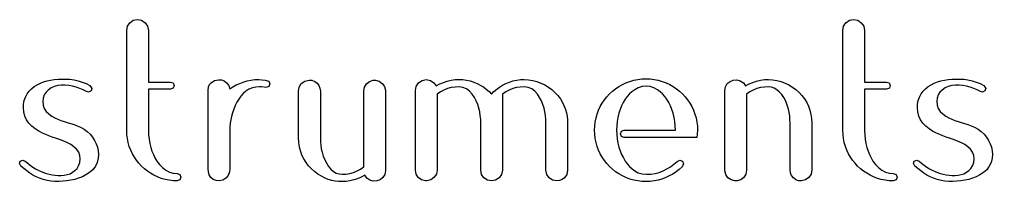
# Model space of a CAD drawing. Extents: x 0 to 5.78, y 0.1 to 1.66.
# Drawn here: x 3.454 to 5.785, y 0.234 to 0.623 of the extents above; entities that cross this region are included whole.
import ezdxf

# ---------------------------------------------------------------- set-up
doc = ezdxf.new("R2010")
doc.units = 0
doc.layers.add('Layer_1', color=7, linetype='CONTINUOUS')

msp = doc.modelspace()

# ---------------------------------------------------------------- linework, layer by layer
at = {"layer": 'Layer_1', "color": 7}
for points in [[(3.710728, 0.596603), (3.712432, 0.606556), (3.717932, 0.615013), (3.726245, 0.621063), (3.736342, 0.623017), (3.746439, 0.621063), (3.754751, 0.615013), (3.760801, 0.606701), (3.762755, 0.596603), (3.762755, 0.586266), (3.762755, 0.57593), (3.762755, 0.565593), (3.762755, 0.555255), (3.762755, 0.544917), (3.762755, 0.534581), (3.762755, 0.524241), (3.762755, 0.513899), (3.762755, 0.503552), (3.762755, 0.493208), (3.762755, 0.482863), (3.762755, 0.472539), (3.771568, 0.472539), (3.780364, 0.472539), (3.789177, 0.472539), (3.79798, 0.472539), (3.806776, 0.472539), (3.815583, 0.472539), (3.822011, 0.470691), (3.824388, 0.464535), (3.822186, 0.457931), (3.815583, 0.45573), (3.806771, 0.45573), (3.797975, 0.45573), (3.789161, 0.45573), (3.780359, 0.45573), (3.771562, 0.45573), (3.762755, 0.45573), (3.762755, 0.445805), (3.762755, 0.435885), (3.762755, 0.425969), (3.762755, 0.416047), (3.762755, 0.406129), (3.762755, 0.39619), (3.762755, 0.386265), (3.762755, 0.37634), (3.762755, 0.366403), (3.762755, 0.356479), (3.763084, 0.346151), (3.764101, 0.335872), (3.765849, 0.325687), (3.768358, 0.315657), (3.771198, 0.307145), (3.774519, 0.298804), (3.778364, 0.29068), (3.782766, 0.28284), (3.789084, 0.274791), (3.796286, 0.267501), (3.804377, 0.261229), (3.812902, 0.256859), (3.822065, 0.254134), (3.831591, 0.253225), (3.838195, 0.251024), (3.840396, 0.24442), (3.838195, 0.237817), (3.831591, 0.235616), (3.821895, 0.23599), (3.81226, 0.237131), (3.80275, 0.239056), (3.793426, 0.241764), (3.784367, 0.245221), (3.776007, 0.24927), (3.767943, 0.253869), (3.760231, 0.259002), (3.752881, 0.264671), (3.745947, 0.270834), (3.739779, 0.277774), (3.734109, 0.285127), (3.728971, 0.292849), (3.724374, 0.30091), (3.720333, 0.309254), (3.716873, 0.318324), (3.714167, 0.327647), (3.712242, 0.337155), (3.711103, 0.346779), (3.710728, 0.356479), (3.710728, 0.366491), (3.710728, 0.376497), (3.710728, 0.386505), (3.710728, 0.39651), (3.710728, 0.406515), (3.710728, 0.416527), (3.710728, 0.426532), (3.710728, 0.436539), (3.710728, 0.446535), (3.710728, 0.456542), (3.710728, 0.466536), (3.710728, 0.476551), (3.710728, 0.486565), (3.710728, 0.49656), (3.710728, 0.506571), (3.710728, 0.516584), (3.710728, 0.526596), (3.710728, 0.536596), (3.710728, 0.546596), (3.710728, 0.556597), (3.710728, 0.566599), (3.710728, 0.57661), (3.710728, 0.58661)], [(5.426021, 0.596603), (5.427725, 0.606556), (5.433225, 0.615013), (5.441537, 0.621063), (5.451635, 0.623017), (5.461732, 0.621063), (5.470044, 0.615013), (5.476094, 0.606701), (5.478048, 0.596603), (5.478048, 0.586266), (5.478048, 0.57593), (5.478048, 0.565593), (5.478048, 0.555255), (5.478048, 0.544917), (5.478048, 0.534581), (5.478048, 0.524241), (5.478048, 0.513899), (5.478048, 0.503552), (5.478048, 0.493208), (5.478048, 0.482863), (5.478048, 0.472539), (5.486861, 0.472539), (5.495656, 0.472539), (5.50447, 0.472539), (5.513272, 0.472539), (5.522069, 0.472539), (5.530876, 0.472539), (5.537304, 0.470691), (5.53968, 0.464535), (5.537479, 0.457931), (5.530876, 0.45573), (5.522063, 0.45573), (5.513267, 0.45573), (5.504454, 0.45573), (5.495651, 0.45573), (5.486855, 0.45573), (5.478048, 0.45573), (5.478048, 0.445805), (5.478048, 0.435885), (5.478048, 0.425969), (5.478048, 0.416047), (5.478048, 0.406129), (5.478048, 0.39619), (5.478048, 0.386265), (5.478048, 0.37634), (5.478048, 0.366403), (5.478048, 0.356479), (5.478377, 0.346151), (5.479394, 0.335872), (5.481142, 0.325687), (5.483651, 0.315657), (5.486491, 0.307145), (5.489812, 0.298804), (5.493657, 0.29068), (5.498059, 0.28284), (5.504377, 0.274791), (5.511579, 0.267501), (5.51967, 0.261229), (5.528194, 0.256859), (5.537357, 0.254134), (5.546884, 0.253225), (5.553487, 0.251024), (5.555688, 0.24442), (5.553487, 0.237817), (5.546884, 0.235616), (5.537188, 0.23599), (5.527553, 0.237131), (5.518043, 0.239056), (5.508719, 0.241764), (5.499659, 0.245221), (5.4913, 0.24927), (5.483236, 0.253869), (5.475524, 0.259002), (5.468174, 0.264671), (5.461239, 0.270834), (5.455072, 0.277774), (5.449402, 0.285127), (5.444263, 0.292849), (5.439667, 0.30091), (5.435626, 0.309254), (5.432165, 0.318324), (5.429459, 0.327647), (5.427535, 0.337155), (5.426395, 0.346779), (5.426021, 0.356479), (5.426021, 0.366491), (5.426021, 0.376497), (5.426021, 0.386505), (5.426021, 0.39651), (5.426021, 0.406515), (5.426021, 0.416527), (5.426021, 0.426532), (5.426021, 0.436539), (5.426021, 0.446535), (5.426021, 0.456542), (5.426021, 0.466536), (5.426021, 0.476551), (5.426021, 0.486565), (5.426021, 0.49656), (5.426021, 0.506571), (5.426021, 0.516584), (5.426021, 0.526596), (5.426021, 0.536596), (5.426021, 0.546596), (5.426021, 0.556597), (5.426021, 0.566599), (5.426021, 0.57661), (5.426021, 0.58661)], [(3.614668, 0.450127), (3.60668, 0.454246), (3.598378, 0.457703), (3.589855, 0.460533), (3.581186, 0.462855), (3.572367, 0.464454), (3.563441, 0.465335), (3.554671, 0.465443), (3.545941, 0.464573), (3.537441, 0.462433), (3.529501, 0.458724), (3.52262, 0.453329), (3.517359, 0.44812), (3.513015, 0.442123), (3.510373, 0.434363), (3.509813, 0.426115), (3.5106, 0.417554), (3.513216, 0.409368), (3.517818, 0.402102), (3.524096, 0.396162), (3.531104, 0.391124), (3.538628, 0.386894), (3.54586, 0.383676), (3.553214, 0.380748), (3.560689, 0.378089), (3.568244, 0.375689), (3.576372, 0.373243), (3.584423, 0.370566), (3.592383, 0.367651), (3.60026, 0.364483), (3.608587, 0.359991), (3.616271, 0.35447), (3.623124, 0.347958), (3.629012, 0.340569), (3.633878, 0.332466), (3.637774, 0.324558), (3.640778, 0.316254), (3.642694, 0.307637), (3.643356, 0.29884), (3.642682, 0.290044), (3.640144, 0.280044), (3.635661, 0.270751), (3.629389, 0.262566), (3.621718, 0.255671), (3.613067, 0.250023), (3.604477, 0.245644), (3.595542, 0.242028), (3.586339, 0.23917), (3.576949, 0.237045), (3.567426, 0.23561), (3.557838, 0.234815), (3.548364, 0.234357), (3.538878, 0.234507), (3.529418, 0.235316), (3.520052, 0.236821), (3.510823, 0.239053), (3.501809, 0.242019), (3.493821, 0.245522), (3.486077, 0.249534), (3.478597, 0.254025), (3.471244, 0.259429), (3.46404, 0.265031), (3.456986, 0.270834), (3.453784, 0.277237), (3.455785, 0.283241), (3.461788, 0.285242), (3.467391, 0.28284), (3.473459, 0.277951), (3.479591, 0.273155), (3.485801, 0.268433), (3.49221, 0.264478), (3.498894, 0.260995), (3.505811, 0.258027), (3.51526, 0.254345), (3.525021, 0.251624), (3.532182, 0.250239), (3.539386, 0.249162), (3.546633, 0.248422), (3.5539, 0.248681), (3.561106, 0.249473), (3.568244, 0.250824), (3.574908, 0.252956), (3.581093, 0.256187), (3.586653, 0.260429), (3.59167, 0.26555), (3.595458, 0.271635), (3.598322, 0.279813), (3.59946, 0.288443), (3.598603, 0.296888), (3.595717, 0.304848), (3.590655, 0.311655), (3.584169, 0.317681), (3.576869, 0.322706), (3.569044, 0.326863), (3.559671, 0.331156), (3.550041, 0.334869), (3.540229, 0.338069), (3.532352, 0.340892), (3.524525, 0.343832), (3.516749, 0.346891), (3.509013, 0.350075), (3.49985, 0.354655), (3.491218, 0.360179), (3.483278, 0.366672), (3.476196, 0.374088), (3.470509, 0.38224), (3.466446, 0.391318), (3.464115, 0.400979), (3.463389, 0.410907), (3.463847, 0.4197), (3.465353, 0.42838), (3.468094, 0.43674), (3.472194, 0.444524), (3.477244, 0.450918), (3.482972, 0.456706), (3.489314, 0.461791), (3.496206, 0.466136), (3.503818, 0.46993), (3.511739, 0.473052), (3.519901, 0.475514), (3.528223, 0.477341), (3.537164, 0.478666), (3.546163, 0.479524), (3.555201, 0.47989), (3.564242, 0.479743), (3.574392, 0.479313), (3.584468, 0.478016), (3.594406, 0.475849), (3.604116, 0.472847), (3.613548, 0.469056), (3.622672, 0.464535), (3.627475, 0.457331), (3.625281, 0.451325), (3.61947, 0.448526), (3.614668, 0.450127)], [(3.905715, 0.452528), (3.906515, 0.461333), (3.909074, 0.466534), (3.912919, 0.470938), (3.921043, 0.476147), (3.930528, 0.478142), (3.937604, 0.477774), (3.944247, 0.475384), (3.949738, 0.470938), (3.954968, 0.464381), (3.957742, 0.456531), (3.965235, 0.461487), (3.97311, 0.465815), (3.981303, 0.469497), (3.989759, 0.472539), (3.998909, 0.475392), (4.008285, 0.477395), (4.017799, 0.478564), (4.027378, 0.478942), (4.034582, 0.478142), (4.042586, 0.477342), (4.051391, 0.474941), (4.053792, 0.468538), (4.051391, 0.462134), (4.047389, 0.460533), (4.043387, 0.459733), (4.040185, 0.460533), (4.033782, 0.461333), (4.028979, 0.461333), (4.020247, 0.460757), (4.011696, 0.458896), (4.003571, 0.455612), (3.996162, 0.450928), (3.989802, 0.445167), (3.984079, 0.438781), (3.979003, 0.431869), (3.974551, 0.424514), (3.970412, 0.416279), (3.966896, 0.40777), (3.96401, 0.399029), (3.961744, 0.390096), (3.960088, 0.381974), (3.958829, 0.373782), (3.958026, 0.365545), (3.957742, 0.357279), (3.957742, 0.346877), (3.957742, 0.33648), (3.957742, 0.326063), (3.957742, 0.315665), (3.957742, 0.305257), (3.957742, 0.294849), (3.957742, 0.284449), (3.957742, 0.274034), (3.957742, 0.263631), (3.956942, 0.257227), (3.953854, 0.248875), (3.948137, 0.24202), (3.940667, 0.237512), (3.932129, 0.235616), (3.92478, 0.236374), (3.917877, 0.238981), (3.912119, 0.24362), (3.908481, 0.250032), (3.90637, 0.257083), (3.905715, 0.264431), (3.905715, 0.274329), (3.905715, 0.284221), (3.905715, 0.294112), (3.905715, 0.304022), (3.905715, 0.313915), (3.905715, 0.323818), (3.905715, 0.333721), (3.905715, 0.343611), (3.905715, 0.353517), (3.905715, 0.363425), (3.905715, 0.373325), (3.905715, 0.383222), (3.905715, 0.393114), (3.905715, 0.403017), (3.905715, 0.412925), (3.905715, 0.422824), (3.905715, 0.432716), (3.905715, 0.442631)], [(4.22653, 0.234015), (4.218159, 0.234322), (4.209837, 0.235263), (4.201619, 0.236859), (4.193566, 0.239113), (4.185709, 0.242019), (4.176874, 0.246653), (4.168419, 0.251943), (4.160402, 0.257882), (4.152892, 0.264431), (4.146151, 0.271809), (4.140127, 0.279777), (4.134891, 0.288278), (4.13048, 0.297248), (4.127578, 0.305093), (4.12532, 0.31316), (4.123723, 0.321386), (4.122783, 0.329699), (4.122476, 0.338069), (4.122476, 0.348334), (4.122476, 0.358587), (4.122476, 0.368846), (4.122476, 0.379105), (4.122476, 0.389358), (4.122476, 0.399627), (4.122476, 0.409882), (4.122476, 0.420152), (4.122476, 0.430409), (4.122476, 0.440667), (4.122476, 0.450928), (4.123948, 0.460754), (4.12888, 0.469337), (4.137336, 0.475048), (4.147289, 0.477341), (4.154318, 0.476914), (4.160911, 0.474437), (4.166499, 0.470138), (4.17089, 0.46454), (4.173628, 0.457989), (4.174503, 0.450928), (4.174503, 0.440663), (4.174503, 0.43041), (4.174503, 0.42015), (4.174503, 0.409892), (4.174503, 0.399638), (4.174503, 0.38937), (4.174503, 0.379115), (4.174503, 0.368844), (4.174503, 0.358587), (4.174503, 0.348329), (4.174503, 0.338069), (4.174741, 0.329583), (4.175471, 0.321135), (4.176721, 0.312739), (4.178505, 0.304452), (4.181398, 0.295037), (4.185112, 0.285924), (4.189711, 0.277237), (4.194332, 0.270254), (4.199635, 0.263785), (4.20572, 0.258027), (4.212185, 0.254519), (4.219205, 0.252342), (4.22653, 0.251624), (4.235846, 0.252077), (4.245075, 0.253496), (4.254076, 0.255936), (4.262735, 0.259412), (4.270926, 0.263877), (4.278557, 0.269233), (4.278557, 0.279148), (4.278557, 0.289063), (4.278557, 0.298985), (4.278557, 0.3089), (4.278557, 0.318816), (4.278557, 0.328725), (4.278557, 0.338637), (4.278557, 0.348555), (4.278557, 0.358473), (4.278557, 0.368391), (4.278557, 0.378307), (4.278557, 0.388228), (4.278557, 0.398141), (4.278557, 0.408065), (4.278557, 0.417984), (4.278557, 0.427905), (4.278557, 0.437808), (4.278557, 0.447726), (4.278557, 0.451728), (4.280333, 0.460806), (4.28487, 0.468833), (4.292175, 0.474451), (4.300969, 0.477341), (4.301769, 0.477341), (4.302569, 0.477341), (4.303369, 0.477341), (4.304169, 0.477341), (4.304969, 0.477341), (4.305769, 0.477341), (4.306569, 0.477341), (4.315374, 0.47494), (4.322577, 0.469337), (4.32818, 0.462133), (4.330582, 0.453329), (4.330582, 0.452529), (4.330582, 0.451729), (4.330582, 0.450929), (4.330582, 0.440905), (4.330582, 0.430887), (4.330582, 0.420869), (4.330582, 0.410832), (4.330582, 0.400814), (4.330582, 0.390783), (4.330582, 0.380754), (4.330582, 0.370738), (4.330582, 0.360706), (4.330582, 0.350671), (4.330582, 0.340645), (4.330582, 0.330621), (4.330582, 0.320603), (4.330582, 0.310573), (4.330582, 0.30054), (4.330582, 0.290513), (4.330582, 0.280495), (4.330582, 0.270454), (4.330582, 0.26043), (4.329103, 0.251355), (4.324178, 0.243621), (4.317676, 0.238364), (4.309771, 0.235617), (4.301271, 0.235246), (4.292962, 0.237218), (4.285772, 0.242009), (4.280956, 0.249224), (4.272567, 0.244693), (4.263819, 0.240888), (4.254768, 0.237881), (4.24549, 0.235726), (4.236043, 0.234439), (4.226527, 0.234016)], [(4.402645, 0.452528), (4.404349, 0.462481), (4.409849, 0.470938), (4.418238, 0.476846), (4.428258, 0.478942), (4.438279, 0.476846), (4.446668, 0.470938), (4.452271, 0.463734), (4.460659, 0.468265), (4.469407, 0.472071), (4.478459, 0.475077), (4.487737, 0.477233), (4.497184, 0.47852), (4.506699, 0.478942), (4.515622, 0.478578), (4.524483, 0.477453), (4.533203, 0.475538), (4.54171, 0.472825), (4.549922, 0.469337), (4.557624, 0.465426), (4.565001, 0.46091), (4.571961, 0.455783), (4.578429, 0.450046), (4.584339, 0.443724), (4.590363, 0.449906), (4.596869, 0.455593), (4.603798, 0.460733), (4.611117, 0.465319), (4.618757, 0.469337), (4.627165, 0.47279), (4.635832, 0.475495), (4.644705, 0.477424), (4.653719, 0.478569), (4.66278, 0.478942), (4.673101, 0.478422), (4.683295, 0.476806), (4.693235, 0.474045), (4.702801, 0.470138), (4.711983, 0.465801), (4.720713, 0.460597), (4.728885, 0.454554), (4.736418, 0.447726), (4.743309, 0.44047), (4.749368, 0.432508), (4.754545, 0.423946), (4.75883, 0.414909), (4.761733, 0.407063), (4.763991, 0.398996), (4.765588, 0.390771), (4.766527, 0.382458), (4.766834, 0.374088), (4.766834, 0.363823), (4.766834, 0.35357), (4.766834, 0.34331), (4.766834, 0.333052), (4.766834, 0.322798), (4.766834, 0.31253), (4.766834, 0.302275), (4.766834, 0.292004), (4.766834, 0.281747), (4.766834, 0.27149), (4.766834, 0.261229), (4.764998, 0.251334), (4.75963, 0.24282), (4.753909, 0.238802), (4.747361, 0.236375), (4.74042, 0.235616), (4.730867, 0.237396), (4.722811, 0.24282), (4.716903, 0.251209), (4.714807, 0.261229), (4.714807, 0.271494), (4.714807, 0.281747), (4.714807, 0.292006), (4.714807, 0.302265), (4.714807, 0.312518), (4.714807, 0.322787), (4.714807, 0.333042), (4.714807, 0.343312), (4.714807, 0.35357), (4.714807, 0.363827), (4.714807, 0.374088), (4.714551, 0.383269), (4.713743, 0.392418), (4.712326, 0.401486), (4.710246, 0.41042), (4.707448, 0.419165), (4.703906, 0.427619), (4.699599, 0.43572), (4.694357, 0.443539), (4.688111, 0.450567), (4.680678, 0.456302), (4.672079, 0.460066), (4.66278, 0.461333), (4.653465, 0.46088), (4.644235, 0.459461), (4.635234, 0.457021), (4.626575, 0.453545), (4.618385, 0.44908), (4.610753, 0.443724), (4.610753, 0.433587), (4.610753, 0.423449), (4.610753, 0.413306), (4.610753, 0.403168), (4.610753, 0.393029), (4.610753, 0.382898), (4.610753, 0.372764), (4.610753, 0.362624), (4.610753, 0.352484), (4.610753, 0.342343), (4.610753, 0.332205), (4.610753, 0.322062), (4.610753, 0.311926), (4.610753, 0.301779), (4.610753, 0.291638), (4.610753, 0.281495), (4.610753, 0.271369), (4.610753, 0.261229), (4.608657, 0.251209), (4.602749, 0.24282), (4.594292, 0.23732), (4.584339, 0.235616), (4.574444, 0.237452), (4.56593, 0.24282), (4.560562, 0.251334), (4.558726, 0.261229), (4.558726, 0.271494), (4.558726, 0.281747), (4.558726, 0.292006), (4.558726, 0.302265), (4.558726, 0.312518), (4.558726, 0.322787), (4.558726, 0.333042), (4.558726, 0.343312), (4.558726, 0.35357), (4.558726, 0.363827), (4.558726, 0.374088), (4.55847, 0.383269), (4.557662, 0.392418), (4.556245, 0.401486), (4.554164, 0.41042), (4.551366, 0.419165), (4.547825, 0.427619), (4.543518, 0.43572), (4.538276, 0.443539), (4.53203, 0.450567), (4.524597, 0.456302), (4.515997, 0.460066), (4.506699, 0.461333), (4.497384, 0.46088), (4.488154, 0.459461), (4.479153, 0.457021), (4.470494, 0.453545), (4.462304, 0.44908), (4.454672, 0.443724), (4.454672, 0.433587), (4.454672, 0.423449), (4.454672, 0.413306), (4.454672, 0.403168), (4.454672, 0.393029), (4.454672, 0.382898), (4.454672, 0.372764), (4.454672, 0.362624), (4.454672, 0.352484), (4.454672, 0.342343), (4.454672, 0.332205), (4.454672, 0.322062), (4.454672, 0.311926), (4.454672, 0.301779), (4.454672, 0.291638), (4.454672, 0.281495), (4.454672, 0.271369), (4.454672, 0.261229), (4.452294, 0.251676), (4.446668, 0.24362), (4.439083, 0.237932), (4.429859, 0.235616), (4.429059, 0.235616), (4.428259, 0.235616), (4.427459, 0.235616), (4.426659, 0.235616), (4.417106, 0.237993), (4.40905, 0.24362), (4.40418, 0.251814), (4.402647, 0.261229), (4.402647, 0.271295), (4.402647, 0.281355), (4.402646, 0.291416), (4.402646, 0.301494), (4.402646, 0.311555), (4.402646, 0.321627), (4.402646, 0.331699), (4.402646, 0.341778), (4.402646, 0.351851), (4.402646, 0.361926), (4.402646, 0.371993), (4.402646, 0.382057), (4.402646, 0.392116), (4.402645, 0.402186), (4.402645, 0.41226), (4.402645, 0.422326), (4.402645, 0.432384), (4.402645, 0.442465)], [(4.954592, 0.234015), (4.944734, 0.23438), (4.934937, 0.235501), (4.925256, 0.237413), (4.91578, 0.240122), (4.906567, 0.24362), (4.897964, 0.247679), (4.88968, 0.252367), (4.881789, 0.257667), (4.874327, 0.263571), (4.867347, 0.270034), (4.860883, 0.277015), (4.854979, 0.284478), (4.849673, 0.292379), (4.844986, 0.300663), (4.840933, 0.309254), (4.837435, 0.318468), (4.834723, 0.327955), (4.832812, 0.337639), (4.831692, 0.347431), (4.831328, 0.357279), (4.831693, 0.367138), (4.832815, 0.376934), (4.834726, 0.386615), (4.837435, 0.396091), (4.840933, 0.405304), (4.844992, 0.413907), (4.84968, 0.422192), (4.85498, 0.430082), (4.860884, 0.437544), (4.867347, 0.444524), (4.874328, 0.450988), (4.881791, 0.456892), (4.889692, 0.462199), (4.897976, 0.466885), (4.906567, 0.470938), (4.915782, 0.474436), (4.925269, 0.477148), (4.934952, 0.479059), (4.944744, 0.480179), (4.954592, 0.480543), (4.964451, 0.480178), (4.974248, 0.479057), (4.983929, 0.477145), (4.993404, 0.474436), (5.002617, 0.470938), (5.011221, 0.466879), (5.019505, 0.462191), (5.027395, 0.456891), (5.034858, 0.450987), (5.041838, 0.444524), (5.048302, 0.437543), (5.054206, 0.43008), (5.059512, 0.422179), (5.064198, 0.413895), (5.068251, 0.405304), (5.07175, 0.39609), (5.074461, 0.386602), (5.076373, 0.376919), (5.077493, 0.367127), (5.077856, 0.357279), (5.077056, 0.347674), (5.076256, 0.33967), (5.069853, 0.33967), (5.06345, 0.33967), (5.053654, 0.33967), (5.043846, 0.33967), (5.034029, 0.33967), (5.024229, 0.33967), (5.014092, 0.33967), (5.003956, 0.33967), (4.993819, 0.33967), (4.983682, 0.33967), (4.973543, 0.33967), (4.963407, 0.33967), (4.953268, 0.33967), (4.943126, 0.33967), (4.932979, 0.33967), (4.922836, 0.33967), (4.912691, 0.33967), (4.902566, 0.33967), (4.895963, 0.341871), (4.893762, 0.348474), (4.895963, 0.355078), (4.902566, 0.357279), (4.912771, 0.357279), (4.922973, 0.357279), (4.933176, 0.357279), (4.943381, 0.357279), (4.953586, 0.357279), (4.963788, 0.357279), (4.973995, 0.357279), (4.984203, 0.357279), (4.994416, 0.357279), (5.004627, 0.357279), (5.014839, 0.357279), (5.02503, 0.357279), (5.024701, 0.367606), (5.023684, 0.377886), (5.021936, 0.38807), (5.019427, 0.3981), (5.016555, 0.406912), (5.013101, 0.415492), (5.008998, 0.423801), (5.004219, 0.431718), (4.99951, 0.438157), (4.994214, 0.444121), (4.988298, 0.449496), (4.981807, 0.454129), (4.973387, 0.45889), (4.964211, 0.461915), (4.954593, 0.462934), (4.944985, 0.461917), (4.935802, 0.458891), (4.927379, 0.454129), (4.920883, 0.449492), (4.914971, 0.444119), (4.909676, 0.438157), (4.904967, 0.431718), (4.90018, 0.423786), (4.896087, 0.415495), (4.892629, 0.406906), (4.88976, 0.3981), (4.887251, 0.388074), (4.885503, 0.377891), (4.884485, 0.367609), (4.884157, 0.357279), (4.884485, 0.346952), (4.885502, 0.336672), (4.88725, 0.326488), (4.88976, 0.316458), (4.892631, 0.307646), (4.896086, 0.299066), (4.900188, 0.290757), (4.904967, 0.28284), (4.909737, 0.27628), (4.915067, 0.270152), (4.920952, 0.264572), (4.927379, 0.259628), (4.935904, 0.255258), (4.945067, 0.252533), (4.954593, 0.251624), (4.956194, 0.251624), (4.966252, 0.252105), (4.976209, 0.253586), (4.985965, 0.256097), (4.995414, 0.259628), (5.004473, 0.264194), (5.01315, 0.269452), (5.021354, 0.275399), (5.029032, 0.28204), (5.035435, 0.285242), (5.042039, 0.28304), (5.04424, 0.276437), (5.041038, 0.269233), (5.033978, 0.262994), (5.026487, 0.257305), (5.018594, 0.252174), (5.010357, 0.247616), (5.001818, 0.24362), (4.992785, 0.240084), (4.983459, 0.237367), (4.973935, 0.235471), (4.964302, 0.234371), (4.954593, 0.234015)], [(5.247543, 0.478942), (5.257864, 0.478422), (5.268058, 0.476806), (5.277998, 0.474045), (5.287564, 0.470138), (5.296745, 0.465801), (5.305476, 0.460597), (5.313647, 0.454554), (5.321181, 0.447726), (5.328072, 0.44047), (5.334131, 0.432508), (5.339307, 0.423946), (5.343593, 0.414909), (5.347165, 0.405279), (5.349671, 0.395319), (5.351128, 0.385157), (5.351597, 0.374888), (5.351597, 0.364624), (5.351597, 0.35437), (5.351597, 0.344111), (5.351597, 0.333852), (5.351597, 0.323599), (5.351597, 0.31333), (5.351597, 0.303075), (5.351597, 0.292805), (5.351597, 0.282548), (5.351597, 0.27229), (5.351597, 0.26203), (5.349893, 0.252077), (5.344393, 0.24362), (5.336409, 0.237848), (5.326784, 0.235616), (5.319755, 0.236043), (5.313162, 0.23852), (5.307574, 0.24282), (5.303183, 0.248417), (5.300445, 0.254968), (5.29957, 0.26203), (5.29957, 0.272294), (5.29957, 0.282547), (5.29957, 0.292807), (5.29957, 0.303065), (5.29957, 0.313319), (5.29957, 0.323587), (5.29957, 0.333842), (5.29957, 0.344113), (5.29957, 0.35437), (5.29957, 0.364628), (5.29957, 0.374888), (5.299341, 0.383177), (5.298625, 0.391434), (5.297379, 0.399633), (5.295568, 0.407705), (5.292729, 0.417392), (5.289035, 0.426774), (5.284362, 0.43572), (5.279656, 0.442636), (5.274067, 0.44888), (5.267553, 0.454129), (5.261433, 0.457947), (5.254691, 0.46046), (5.247543, 0.461333), (5.238227, 0.46088), (5.228998, 0.459461), (5.219997, 0.457021), (5.211338, 0.453545), (5.203148, 0.44908), (5.195516, 0.443724), (5.195516, 0.433809), (5.195516, 0.423894), (5.195516, 0.413973), (5.195516, 0.404058), (5.195516, 0.394141), (5.195516, 0.384232), (5.195516, 0.37432), (5.195516, 0.364402), (5.195516, 0.354484), (5.195516, 0.344567), (5.195516, 0.334651), (5.195516, 0.32473), (5.195516, 0.314816), (5.195516, 0.304892), (5.195516, 0.294974), (5.195516, 0.285052), (5.195516, 0.275149), (5.195516, 0.265231), (5.195516, 0.261229), (5.19374, 0.252152), (5.189203, 0.244124), (5.181898, 0.238506), (5.173104, 0.235616), (5.172304, 0.235616), (5.171504, 0.235616), (5.170704, 0.235616), (5.169904, 0.235616), (5.169104, 0.235616), (5.168304, 0.235616), (5.167504, 0.235616), (5.158499, 0.237817), (5.150695, 0.24282), (5.145693, 0.250624), (5.143492, 0.259628), (5.143492, 0.260428), (5.143492, 0.261228), (5.143492, 0.262028), (5.143492, 0.272052), (5.143492, 0.28207), (5.143492, 0.292088), (5.143492, 0.302125), (5.143492, 0.312144), (5.143492, 0.322174), (5.143492, 0.332203), (5.143492, 0.342219), (5.143492, 0.352252), (5.143492, 0.362286), (5.143492, 0.372312), (5.143492, 0.382336), (5.143492, 0.392354), (5.143492, 0.402384), (5.143492, 0.412418), (5.143492, 0.422444), (5.143492, 0.432462), (5.143492, 0.442503), (5.143492, 0.452527), (5.144743, 0.461469), (5.149095, 0.469336), (5.155701, 0.474428), (5.163502, 0.47734), (5.172024, 0.477748), (5.180311, 0.475739), (5.187965, 0.47109), (5.193117, 0.463733), (5.201506, 0.468264), (5.210254, 0.472069), (5.219306, 0.475076), (5.228584, 0.477231), (5.23803, 0.478518), (5.247546, 0.478941)], [(5.755816, 0.450127), (5.747828, 0.454246), (5.739526, 0.457703), (5.731003, 0.460533), (5.722334, 0.462855), (5.713515, 0.464454), (5.704589, 0.465335), (5.695819, 0.465443), (5.687089, 0.464573), (5.678588, 0.462433), (5.670648, 0.458724), (5.663768, 0.453329), (5.658507, 0.44812), (5.654163, 0.442123), (5.651521, 0.434363), (5.650961, 0.426115), (5.651748, 0.417554), (5.654364, 0.409368), (5.658965, 0.402102), (5.665244, 0.396162), (5.672251, 0.391124), (5.679776, 0.386894), (5.687008, 0.383676), (5.694362, 0.380748), (5.701837, 0.378089), (5.709392, 0.375689), (5.71752, 0.373243), (5.725571, 0.370566), (5.733531, 0.367651), (5.741408, 0.364483), (5.749735, 0.359991), (5.757418, 0.35447), (5.764272, 0.347958), (5.77016, 0.340569), (5.775026, 0.332466), (5.778922, 0.324558), (5.781926, 0.316254), (5.783841, 0.307637), (5.784504, 0.29884), (5.78383, 0.290044), (5.781292, 0.280044), (5.776809, 0.270751), (5.770537, 0.262566), (5.762865, 0.255671), (5.754215, 0.250023), (5.745624, 0.245644), (5.73669, 0.242028), (5.727486, 0.23917), (5.718097, 0.237045), (5.708574, 0.23561), (5.698986, 0.234815), (5.689512, 0.234357), (5.680026, 0.234507), (5.670566, 0.235316), (5.661199, 0.236821), (5.651971, 0.239053), (5.642957, 0.242019), (5.634969, 0.245522), (5.627224, 0.249534), (5.619745, 0.254025), (5.612392, 0.259429), (5.605188, 0.265031), (5.598134, 0.270834), (5.594932, 0.277237), (5.596933, 0.283241), (5.602936, 0.285242), (5.608539, 0.28284), (5.614607, 0.277951), (5.620739, 0.273155), (5.626949, 0.268433), (5.633358, 0.264478), (5.640042, 0.260995), (5.646959, 0.258027), (5.656408, 0.254345), (5.666169, 0.251624), (5.67333, 0.250239), (5.680534, 0.249162), (5.68778, 0.248422), (5.695048, 0.248681), (5.702254, 0.249473), (5.709392, 0.250824), (5.716055, 0.252956), (5.722241, 0.256187), (5.727801, 0.260429), (5.732818, 0.26555), (5.736606, 0.271635), (5.739469, 0.279813), (5.740608, 0.288443), (5.739751, 0.296888), (5.736865, 0.304848), (5.731803, 0.311655), (5.725317, 0.317681), (5.718017, 0.322706), (5.710192, 0.326863), (5.700819, 0.331156), (5.691188, 0.334869), (5.681377, 0.338069), (5.6735, 0.340892), (5.665673, 0.343832), (5.657897, 0.346891), (5.650161, 0.350075), (5.640998, 0.354655), (5.632366, 0.360179), (5.624426, 0.366672), (5.617344, 0.374088), (5.611657, 0.38224), (5.607594, 0.391318), (5.605263, 0.400979), (5.604537, 0.410907), (5.604995, 0.4197), (5.606501, 0.42838), (5.609242, 0.43674), (5.613342, 0.444524), (5.618392, 0.450918), (5.62412, 0.456706), (5.630461, 0.461791), (5.637354, 0.466136), (5.644966, 0.46993), (5.652886, 0.473052), (5.661049, 0.475514), (5.669371, 0.477341), (5.678312, 0.478666), (5.687311, 0.479524), (5.696349, 0.47989), (5.70539, 0.479743), (5.71554, 0.479313), (5.725616, 0.478016), (5.735554, 0.475849), (5.745263, 0.472847), (5.754696, 0.469056), (5.76382, 0.464535), (5.768622, 0.457331), (5.766429, 0.451325), (5.760618, 0.448526), (5.755816, 0.450127)]]:
    msp.add_lwpolyline(points, close=True, dxfattribs=at)

doc.saveas('drawing.dxf')
